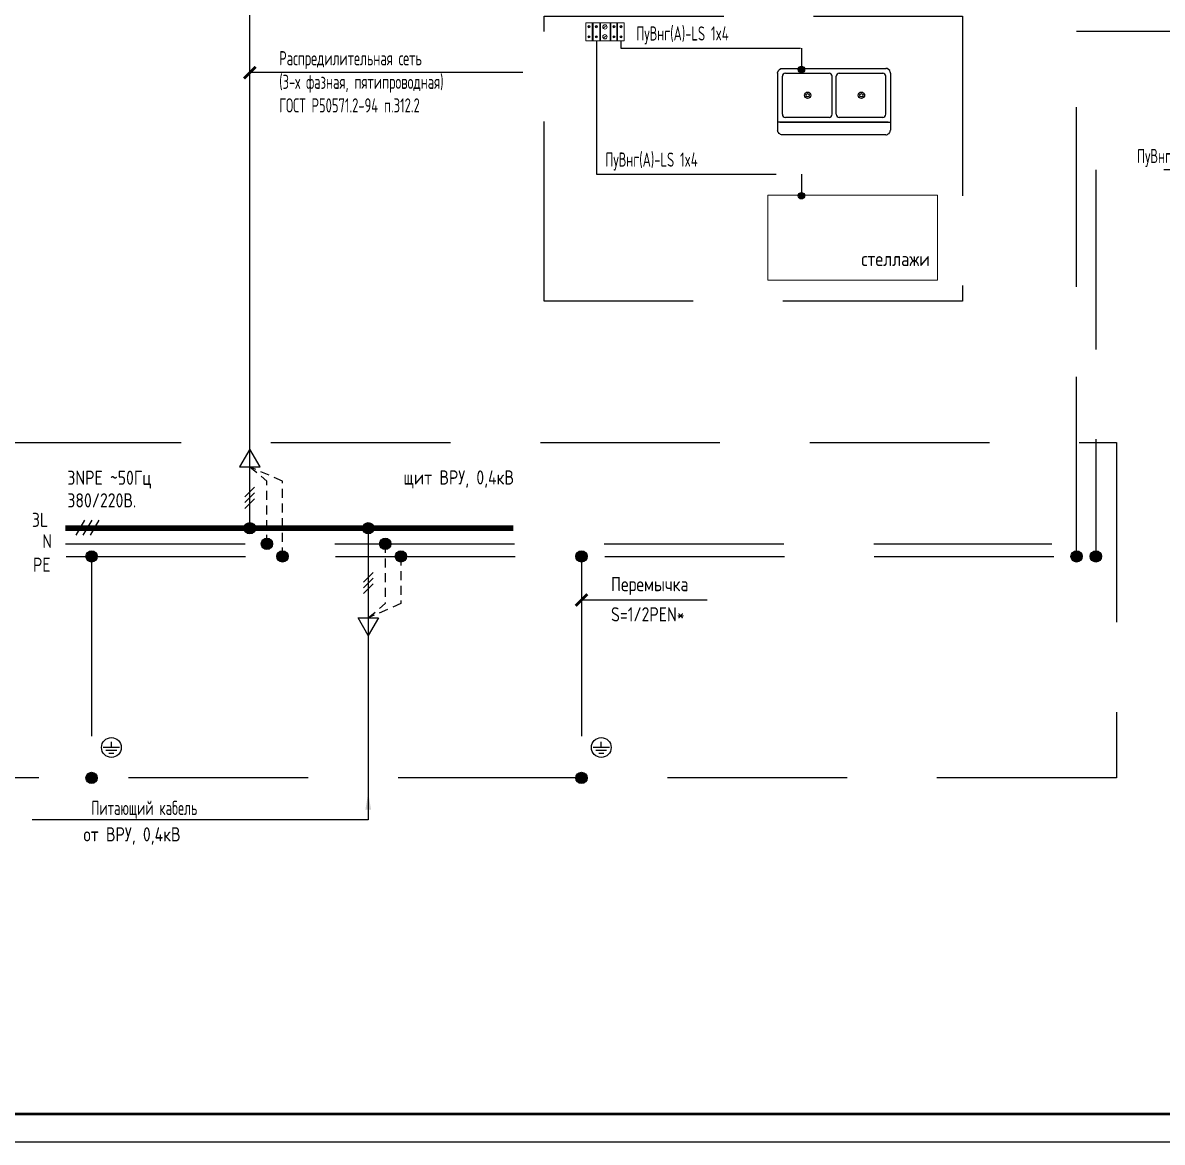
# Model space of a CAD drawing. Header units: metres. Extents: x -1525 to -1043, y -1331 to -1144.
# Drawn here: x -1503.37 to -1483.23, y -1301.34 to -1281.55 of the extents above; entities that cross this region are included whole.
import ezdxf

# ---------------------------------------------------------------- set-up
doc = ezdxf.new("R2010")
doc.units = ezdxf.units.M
doc.header["$MEASUREMENT"] = 0
doc.linetypes.add('невидимая2', pattern=[4.7625, 3.175, -1.5875])
for name, color, linetype in [('04-ЭО_схема', 250, 'Continuous'), ('САНТЕХ', 5, 'Continuous'), ('ЭО_схема', 250, 'Continuous')]:
    doc.layers.add(name, color=color, linetype=linetype)
doc.layers.add('оборудование', color=7, linetype='Continuous', lineweight=13)
doc.styles.get("Standard").update_dxf_attribs({"font": 'txt.shx', "width": 0.8, "height": 0.0025})
doc.styles.add('Times', font='CS_Gost2304.shx')

# ---------------------------------------------------------------- blocks, each defined once
blk = doc.blocks.new('A$C677164E8')
at = {"layer": 'ЭО_схема', "lineweight": 18}
for p, q in [((22.8, 100.3), (16.8, 95.5)), ((22.8, 100.3), (28.9, 104.9)), ((46.5, 127.5), (46.5, 0)), ((49.3, 127.5), (49.3, 0)), ((52, 127.5), (52, 0)), ((74.7, 100.7), (68.7, 96)), ((74.7, 100.7), (80.8, 105.3)), ((99.2, 127.5), (99.2, 0)), ((102, 127.5), (102, 0)), ((104.7, 127.5), (104.7, 0)), ((136.4, 97.9), (124.4, 88.4)), ((136.4, 97.9), (148.7, 107.1)), ((171.9, 127.5), (171.9, 0)), ((174.7, 127.1), (174.7, 0)), ((177.5, 127.5), (177.5, 0)), ((200, 100.7), (193.9, 96)), ((200, 100.7), (206.1, 105.3)), ((219.1, 127.5), (219.1, 0)), ((221.9, 127.5), (221.9, 0)), ((224.6, 127.5), (224.6, 0)), ((250, 100.7), (244, 96)), ((250, 100.7), (256.1, 105.3)), ((271.2, 127.5), (271.2, 0)), ((22.8, 27.8), (16.8, 23)), ((22.8, 27.8), (28.9, 32.4)), ((74.7, 28.2), (68.7, 23.4)), ((74.7, 28.2), (80.8, 32.8)), ((136.4, 28.6), (124.4, 19.1)), ((136.4, 28.6), (148.7, 37.8)), ((200, 28.2), (193.9, 23.4)), ((200, 28.2), (206.1, 32.8)), ((250, 28.2), (244, 23.4)), ((250, 28.2), (256.1, 32.8))]:
    blk.add_line(p, q, dxfattribs=at)
blk.add_lwpolyline([(0, 0), (271.5, 0), (271.5, 127.5), (0, 127.5)], close=True, dxfattribs=at)
for centre, radius in [((22.8, 100.3), 7.66), ((74.7, 100.7), 7.66), ((136.4, 97.9), 15.3), ((200, 100.7), 7.66), ((250, 100.7), 7.66), ((22.8, 27.8), 7.66), ((74.7, 28.2), 7.66), ((136.4, 28.6), 15.3), ((200, 28.2), 7.66), ((250, 28.2), 7.66)]:
    blk.add_circle(centre, radius, dxfattribs=at)

msp = doc.modelspace()

# ---------------------------------------------------------------- hatches: boundary and pattern name
at = {"layer": '04-ЭО_схема'}
h = msp.add_hatch(color=7, dxfattribs=at)
edge = h.paths.add_edge_path()
edge.add_arc((-1489.60580576, -1282.38109423), 0.0574414, 0, 360)
h = msp.add_hatch(color=7, dxfattribs=at)
edge = h.paths.add_edge_path()
edge.add_arc((-1489.60546741, -1282.38274346), 0.01628445, 0, 360)
h = msp.add_hatch(color=7, dxfattribs=at)
edge = h.paths.add_edge_path()
edge.add_arc((-1489.60580576, -1284.61024057), 0.0574414, 0, 360)
h = msp.add_hatch(color=7, dxfattribs=at)
edge = h.paths.add_edge_path()
edge.add_arc((-1489.60546741, -1284.61188979), 0.01628445, 0, 360)
h = msp.add_hatch(color=256, dxfattribs=at)
edge = h.paths.add_edge_path()
edge.add_arc((-1499.35550481, -1290.4885829), 0.1, 0, 360)
h = msp.add_hatch(color=256, dxfattribs=at)
edge = h.paths.add_edge_path()
edge.add_arc((-1497.26233456, -1290.4885829), 0.1, 0, 360)
h = msp.add_hatch(color=256, dxfattribs=at)
edge = h.paths.add_edge_path()
edge.add_arc((-1499.05355914, -1290.76268955), 0.1, 0, 360)
h = msp.add_hatch(color=256, dxfattribs=at)
edge = h.paths.add_edge_path()
edge.add_arc((-1496.96038889, -1290.76268955), 0.1, 0, 360)
h = msp.add_hatch(color=256, dxfattribs=at)
edge = h.paths.add_edge_path()
edge.add_arc((-1502.15318469, -1290.98553013), 0.1, 0, 360)
h = msp.add_hatch(color=256, dxfattribs=at)
edge = h.paths.add_edge_path()
edge.add_arc((-1498.77734636, -1290.98553013), 0.1, 0, 360)
h = msp.add_hatch(color=256, dxfattribs=at)
edge = h.paths.add_edge_path()
edge.add_arc((-1496.68417611, -1290.98553013), 0.1, 0, 360)
h = msp.add_hatch(color=256, dxfattribs=at)
edge = h.paths.add_edge_path()
edge.add_arc((-1493.49313598, -1290.98553013), 0.1, 0, 360)
h = msp.add_hatch(color=256, dxfattribs=at)
edge = h.paths.add_edge_path()
edge.add_arc((-1484.74087219, -1290.98553013), 0.1, 0, 360)
h = msp.add_hatch(color=256, dxfattribs=at)
edge = h.paths.add_edge_path()
edge.add_arc((-1484.74087219, -1290.98553013), 0.1, 0, 360)
h = msp.add_hatch(color=256, dxfattribs=at)
edge = h.paths.add_edge_path()
edge.add_arc((-1484.40007885, -1290.98553013), 0.1, 0, 360)
h = msp.add_hatch(color=256, dxfattribs=at)
edge = h.paths.add_edge_path()
edge.add_arc((-1502.15318469, -1294.90018006), 0.1, 0, 360)
h = msp.add_hatch(color=256, dxfattribs=at)
edge = h.paths.add_edge_path()
edge.add_arc((-1493.49313598, -1294.90018006), 0.1, 0, 360)

# ---------------------------------------------------------------- linework, layer by layer
msp.add_lwpolyline([(-1506.22162925, -1301.33848912), (-1506.22162925, -1271.63848912), (-1464.22162925, -1271.63848912), (-1464.22162925, -1301.33848912), (-1506.22162925, -1301.33848912)])
at = {"const_width": 0.05}
msp.add_lwpolyline([(-1464.67162925, -1300.83848912), (-1504.17162925, -1300.83848912), (-1504.17162925, -1272.13848912), (-1464.67162925, -1272.13848912), (-1464.67162925, -1300.83848912)], dxfattribs=at)
at = {"layer": '04-ЭО_схема'}
for p, q in [((-1499.35550481, -1290.4885829, 218.80989817), (-1499.35550481, -1279.24385122, 218.80989817)), ((-1494.53012758, -1282.43557207, 218.80989817), (-1499.35550481, -1282.43557207, 218.80989817)), ((-1499.44087189, -1289.93407823, 218.80989817), (-1499.27013773, -1289.76334407, 218.80989817)), ((-1499.44087189, -1290.03525886, 218.80989817), (-1499.27013773, -1289.86452471, 218.80989817)), ((-1499.44087189, -1290.1364395, 218.80989817), (-1499.27013773, -1289.96570535, 218.80989817)), ((-1502.27734997, -1290.34238543, 218.80989817), (-1502.43263186, -1290.61134156, 218.80989817)), ((-1502.15092598, -1290.34238543, 218.80989817), (-1502.30620787, -1290.61134156, 218.80989817)), ((-1502.02450199, -1290.34238543, 218.80989817), (-1502.17978388, -1290.61134156, 218.80989817)), ((-1497.26233456, -1290.4885829, 218.80989817), (-1497.26233456, -1295.64027884, 218.80989817)), ((-1497.34770164, -1291.44014098, 218.80989817), (-1497.17696748, -1291.26940683, 218.80989817)), ((-1497.34770164, -1291.54132162, 218.80989817), (-1497.17696748, -1291.37058747, 218.80989817)), ((-1497.34770164, -1291.64250226, 218.80989817), (-1497.17696748, -1291.4717681, 218.80989817)), ((-1493.49313598, -1291.75535529, 218.80989817), (-1491.27211564, -1291.75535529, 218.80989817)), ((-1501.80298391, -1294.36239177, 218.80989817), (-1501.80298391, -1294.26102913, 218.80989817)), ((-1493.1429352, -1294.36239177, 218.80989817), (-1493.1429352, -1294.26102913, 218.80989817)), ((-1501.65752164, -1294.36239177, 218.80989817), (-1501.94844617, -1294.36239177, 218.80989817)), ((-1501.70772037, -1294.414555, 218.80989817), (-1501.89824745, -1294.414555, 218.80989817)), ((-1501.75791909, -1294.46671823, 218.80989817), (-1501.84804872, -1294.46671823, 218.80989817)), ((-1492.99747293, -1294.36239177, 218.80989817), (-1493.28839746, -1294.36239177, 218.80989817)), ((-1493.04767165, -1294.414555, 218.80989817), (-1493.23819874, -1294.414555, 218.80989817)), ((-1493.09787038, -1294.46671823, 218.80989817), (-1493.18800001, -1294.46671823, 218.80989817)), ((-1497.26233456, -1295.64027884, 218.80989817), (-1503.20194457, -1295.64027884, 218.80989817))]:
    msp.add_line(p, q, dxfattribs=at)
at = {"layer": '04-ЭО_схема', "linetype": 'невидимая2'}
for p, q in [((-1484.74087219, -1290.98553013, 218.80989817), (-1484.74087219, -1281.70197459, 218.80989817)), ((-1484.74087219, -1281.70197459, 218.80989817), (-1473.88704319, -1281.70197459, 218.80989817)), ((-1480.02309008, -1284.15219822, -226.47498978), (-1484.40007885, -1284.15219822, -226.47498978)), ((-1484.40007885, -1284.15219822, -226.47498978), (-1484.40007885, -1290.99732836, -226.47498978)), ((-1502.61481819, -1290.76268955, 218.80989817), (-1485.18021621, -1290.76268955, 218.80989817)), ((-1502.6046765, -1290.98553013, 218.80989817), (-1484.19784209, -1290.98553013, 218.80989817)), ((-1502.15318469, -1290.98552975, 218.80989817), (-1502.15318469, -1294.90018006, 218.80989817)), ((-1493.49313598, -1290.98552975, 218.80989817), (-1493.49313598, -1294.90018006, 218.80989817))]:
    msp.add_line(p, q, dxfattribs=at)
at = {"layer": '04-ЭО_схема', "linetype": 'невидимая2', "ltscale": 0.05}
for p, q in [((-1498.77734636, -1289.65648464, 218.80989817), (-1499.35550481, -1289.40197098, 218.80989817)), ((-1499.35550481, -1289.40197098, 218.80989817), (-1499.05355914, -1289.65631798, 218.80989817)), ((-1499.05355914, -1290.76268955, 218.80989817), (-1499.05355914, -1289.65631798, 218.80989817)), ((-1498.77734636, -1290.98553013, 218.80989817), (-1498.77734636, -1289.65648464, 218.80989817)), ((-1496.96038889, -1290.76268955, 218.80989817), (-1496.96038889, -1291.81779505, 218.80989817)), ((-1496.68417611, -1290.98553013, 218.80989817), (-1496.68417611, -1291.8176284, 218.80989817)), ((-1496.68417611, -1291.8176284, 218.80989817), (-1497.26233456, -1292.07214205, 218.80989817)), ((-1497.26233456, -1292.07214205, 218.80989817), (-1496.96038889, -1291.81779505, 218.80989817))]:
    msp.add_line(p, q, dxfattribs=at)
at = {"layer": '04-ЭО_схема', "color": 7, "linetype": 'невидимая2'}
msp.add_lwpolyline([(-1494.1532347, -1281.43524382), (-1486.75776882, -1281.43524382), (-1486.75776882, -1286.47314008), (-1494.1532347, -1286.47314008)], close=True, dxfattribs=at)
at = {"layer": '04-ЭО_схема', "linetype": 'невидимая2', "elevation": 218.80989817}
msp.add_lwpolyline([(-1493.22895626, -1281.87342821), (-1493.22895626, -1284.2298379), (-1489.60580576, -1284.2298379), (-1489.60580576, -1284.61024057)], dxfattribs=at)
at = {"layer": '04-ЭО_схема', "color": 7, "linetype": 'невидимая2', "elevation": 218.80989817}
msp.add_lwpolyline([(-1492.79895626, -1281.87342821), (-1492.79895626, -1282.00069157), (-1489.60580576, -1282.00069157), (-1489.60580576, -1282.38109423)], dxfattribs=at)
at = {"layer": '04-ЭО_схема', "elevation": 218.80989817}
for points, const_width in [([(-1499.45759669, -1282.53766396), (-1499.25341293, -1282.33348019)], 0.05), ([(-1502.61556637, -1290.4885829), (-1494.69607354, -1290.4885829)], 0.1), ([(-1493.59522786, -1291.85744717), (-1493.3910441, -1291.65326341)], 0.05)]:
    msp.add_lwpolyline(points, dxfattribs=dict(at, const_width=const_width))
at = {"layer": '04-ЭО_схема', "color": 7, "linetype": 'невидимая2', "elevation": 218.80989817}
msp.add_lwpolyline([(-1503.74478062, -1288.97351734), (-1484.03579606, -1288.97351734), (-1484.03579606, -1294.90018044), (-1503.74478062, -1294.90018044)], close=True, dxfattribs=at)
at = {"layer": '04-ЭО_схема', "elevation": 218.80989817}
for points in [[(-1499.35550481, -1289.09030617), (-1499.53544457, -1289.40197098), (-1499.17556505, -1289.40197098)], [(-1497.26233456, -1292.38380687), (-1497.44227432, -1292.07214205), (-1497.0823948, -1292.07214205)]]:
    msp.add_lwpolyline(points, close=True, dxfattribs=at)
at = {"layer": '04-ЭО_схема', "color": 7}
for centre in [(-1489.60580576, -1282.38109423), (-1489.60580576, -1284.61024057)]:
    msp.add_circle(centre, 0.0574414, dxfattribs=at)
at = {"layer": '04-ЭО_схема'}
for centre, radius in [((-1499.35550481, -1290.4885829, 218.80989817), 0.1), ((-1497.26233456, -1290.4885829, 218.80989817), 0.1), ((-1499.05355914, -1290.76268955, 218.80989817), 0.1), ((-1496.96038889, -1290.76268955, 218.80989817), 0.1), ((-1502.15318469, -1290.98553013, 218.80989817), 0.1), ((-1498.77734636, -1290.98553013, 218.80989817), 0.1), ((-1496.68417611, -1290.98553013, 218.80989817), 0.1), ((-1493.49313598, -1290.98553013, 218.80989817), 0.1), ((-1484.74087219, -1290.98553013, 218.80989817), 0.1), ((-1484.74087219, -1290.98553013, 218.80989817), 0.1), ((-1484.40007885, -1290.98553013, 218.80989817), 0.1), ((-1501.80298391, -1294.36239177, 218.80989817), 0.175), ((-1493.1429352, -1294.36239177, 218.80989817), 0.175), ((-1502.15318469, -1294.90018006, 218.80989817), 0.1), ((-1493.49313598, -1294.90018006, 218.80989817), 0.1)]:
    msp.add_circle(centre, radius, dxfattribs=at)
msp.add_solid([(-1497.31233456, -1295.46033502, 218.80989817), (-1497.21233456, -1295.46033502, 218.80989817), (-1497.26233456, -1295.16033502, 218.80989817)], dxfattribs=at)
at = {"layer": 'оборудование', "color": 7}
msp.add_lwpolyline([(-1490.19755002, -1286.10377588), (-1487.19755002, -1286.10377588), (-1487.19755002, -1284.60377588), (-1490.19755002, -1284.60377588), (-1490.19755002, -1286.10377588)], dxfattribs=at)
at = {"layer": 'САНТЕХ', "color": 7, "ltscale": 10}
for p, q in [((-1489.94171474, -1282.35998707, 26.25718778), (-1488.10944583, -1282.35998707, 26.25718778)), ((-1490.02553474, -1282.44380707, 26.25718778), (-1490.02553474, -1283.44964707, 26.25718778)), ((-1489.94171474, -1283.17024707, 26.25718778), (-1489.94171474, -1282.49968707, 26.25718778)), ((-1489.88583474, -1282.44380707, 26.25718778), (-1489.11748474, -1282.44380707, 26.25718778)), ((-1489.06160474, -1283.17024707, 26.25718778), (-1489.06160474, -1282.49968707, 26.25718778)), ((-1489.06160474, -1283.17024707, 26.25718778), (-1489.06160474, -1282.49968707, 26.25718778)), ((-1488.99175474, -1283.17024707, 26.25718778), (-1488.99175474, -1282.49968707, 26.25718778)), ((-1488.93587474, -1282.44380707, 26.25718778), (-1488.16752474, -1282.44380707, 26.25718778)), ((-1488.11164474, -1283.17024707, 26.25718778), (-1488.11164474, -1282.49968707, 26.25718778)), ((-1488.11164474, -1283.17024707, 26.25718778), (-1488.11164474, -1282.49968707, 26.25718778)), ((-1488.03184608, -1282.44380707, 26.25718778), (-1488.03184608, -1283.44964707, 26.25718778)), ((-1488.06973474, -1283.30994707, 26.25718778), (-1490.02553474, -1283.30994707, 26.25718778)), ((-1489.98764608, -1283.30994707, 26.25718778), (-1488.03184608, -1283.30994707, 26.25718778)), ((-1489.11748474, -1283.22612707, 26.25718778), (-1489.88583474, -1283.22612707, 26.25718778)), ((-1488.06973474, -1283.30994707, 26.25718778), (-1489.07557474, -1283.30994707, 26.25718778)), ((-1488.16752474, -1283.22612707, 26.25718778), (-1488.93587474, -1283.22612707, 26.25718778)), ((-1488.11202552, -1283.53346707, 26.25718778), (-1489.94171474, -1283.53346707, 26.25718778))]:
    msp.add_line(p, q, dxfattribs=at)
at = {"layer": 'САНТЕХ', "color": 7, "ltscale": 10, "elevation": 26.25718778}
for points in [[(-1488.99175474, -1282.35998707), (-1488.10944583, -1282.35998707)], [(-1489.94171474, -1283.17024707), (-1489.94171474, -1282.49968707)], [(-1489.88583474, -1282.44380707), (-1489.11748474, -1282.44380707)], [(-1488.99175474, -1283.17024707), (-1488.99175474, -1282.49968707)], [(-1488.93587474, -1282.44380707), (-1488.16752474, -1282.44380707)], [(-1489.11748474, -1283.22612707), (-1489.88583474, -1283.22612707)], [(-1488.16752474, -1283.22612707), (-1488.93587474, -1283.22612707)], [(-1488.11202552, -1283.53346707), (-1488.99175474, -1283.53346707)]]:
    msp.add_lwpolyline(points, dxfattribs=at)
at = {"layer": 'САНТЕХ', "color": 7, "ltscale": 10}
for centre, radius in [((-1489.49467474, -1282.83496707, 26.25718778), 0.05588), ((-1488.54471474, -1282.83496707, 26.25718778), 0.05588), ((-1489.49467474, -1282.83496707, 26.25718778), 0.02794), ((-1488.54471474, -1282.83496707, 26.25718778), 0.02794)]:
    msp.add_circle(centre, radius, dxfattribs=at)
for centre, start, end in [((-1489.88583474, -1282.49968707, 26.25718778), 90, 180), ((-1489.11748474, -1282.49968707, 26.25718778), 0, 90), ((-1488.93587474, -1282.49968707, 26.25718778), 90, 180), ((-1488.16752474, -1282.49968707, 26.25718778), 0, 90), ((-1489.88583474, -1283.17024707, 26.25718778), 180, 270), ((-1489.11748474, -1283.17024707, 26.25718778), 270, 0), ((-1488.93587474, -1283.17024707, 26.25718778), 180, 270), ((-1488.16752474, -1283.17024707, 26.25718778), 270, 0)]:
    msp.add_arc(centre, 0.05588, start, end, dxfattribs=at)
at = {"layer": 'САНТЕХ', "color": 7, "ltscale": 10, "extrusion": (0, 0, -1)}
for centre, major_axis, start_param, end_param in [((-1489.94171474, -1282.44380707, 26.25718778), (-0.05926969, 0.05926969), 5.7155210923, 7.0685834706), ((-1489.94171474, -1282.44380707, 26.25718778), (0.05926969, 0.05926969), 3.926990817, 4.1447247656), ((-1489.94171474, -1283.44964707, 26.25718778), (0.05926969, 0.05926969), 2.3561944902, 3.926990817)]:
    msp.add_ellipse(centre, major_axis=major_axis, ratio=1, start_param=start_param, end_param=end_param, dxfattribs=at)
at = {"layer": 'САНТЕХ', "color": 7, "ltscale": 10}
for centre, major_axis, start_param, end_param in [((-1488.11566608, -1282.44380707, 26.25718778), (0.05926969, 0.05926969), 5.7155210923, 7.0685834706), ((-1489.88583474, -1282.49968707, 26.25718778), (0.03951313, 0.03951313), 0.7853981634, 2.3561944902), ((-1489.88583474, -1282.49968707, 26.25718778), (0.03951313, 0.03951313), 0.7853981634, 2.3561944902), ((-1489.11748474, -1282.49968707, 26.25718778), (-0.03951313, 0.03951313), 3.926990817, 5.4977871438), ((-1489.11748474, -1282.49968707, 26.25718778), (-0.03951313, 0.03951313), 3.926990817, 5.4977871438), ((-1488.93587474, -1282.49968707, 26.25718778), (0.03951313, 0.03951313), 0.7853981634, 2.3561944902), ((-1488.93587474, -1282.49968707, 26.25718778), (0.03951313, 0.03951313), 0.7853981634, 2.3561944902), ((-1488.16752474, -1282.49968707, 26.25718778), (-0.03951313, 0.03951313), 3.926990817, 5.4977871438), ((-1488.16752474, -1282.49968707, 26.25718778), (-0.03951313, 0.03951313), 3.926990817, 5.4977871438), ((-1488.11566608, -1282.44380707, 26.25718778), (0.05926969, 0.05926969), 5.4977871438, 5.7155210923), ((-1489.49467474, -1282.83496707, 26.25718778), (-0.05575355, 0.00375715), 3.9942777055, 10.2774630126), ((-1489.49467474, -1282.83496707, 26.25718778), (-0.05575355, 0.00375715), 3.9942777055, 10.2774630126), ((-1488.54471474, -1282.83496707, 26.25718778), (-0.05575355, 0.00375715), 3.9942777055, 10.2774630126), ((-1488.54471474, -1282.83496707, 26.25718778), (-0.05575355, 0.00375715), 3.9942777055, 10.2774630126), ((-1489.49467474, -1282.83496707, 26.25718778), (-0.01975656, 0.01975656), 4.7123889804, 10.9955742876), ((-1489.49467474, -1282.83496707, 26.25718778), (-0.01975656, 0.01975656), 4.7123889804, 10.9955742876), ((-1488.54471474, -1282.83496707, 26.25718778), (-0.01975656, 0.01975656), -1.5707963268, 4.7123889804), ((-1488.54471474, -1282.83496707, 26.25718778), (-0.01975656, 0.01975656), -1.5707963268, 4.7123889804), ((-1489.88583474, -1283.17024707, 26.25718778), (-0.03951313, 0.03951313), 0.7853981634, 2.3561944902), ((-1489.88583474, -1283.17024707, 26.25718778), (-0.03951313, 0.03951313), 0.7853981634, 2.3561944902), ((-1489.11748474, -1283.17024707, 26.25718778), (0.03951313, 0.03951313), 3.926990817, 5.4977871438), ((-1489.11748474, -1283.17024707, 26.25718778), (0.03951313, 0.03951313), 3.926990817, 5.4977871438), ((-1488.93587474, -1283.17024707, 26.25718778), (-0.03951313, 0.03951313), 0.7853981634, 2.3561944902), ((-1488.93587474, -1283.17024707, 26.25718778), (-0.03951313, 0.03951313), 0.7853981634, 2.3561944902), ((-1488.16752474, -1283.17024707, 26.25718778), (0.03951313, 0.03951313), 3.926990817, 5.4977871438), ((-1488.16752474, -1283.17024707, 26.25718778), (0.03951313, 0.03951313), 3.926990817, 5.4977871438), ((-1488.11566608, -1283.44964707, 26.25718778), (0.05926969, 0.05926969), 3.926990817, 5.4977871438)]:
    msp.add_ellipse(centre, major_axis=major_axis, ratio=1, start_param=start_param, end_param=end_param, dxfattribs=at)

# ---------------------------------------------------------------- block references
at = {"layer": '04-ЭО_схема', "xscale": 0.0025, "yscale": 0.0025, "zscale": 0.0025}
msp.add_blockref('A$C677164E8', (-1493.41827139, -1281.87342754, 218.80989817), dxfattribs=at)

# ---------------------------------------------------------------- texts
at = {"layer": '04-ЭО_схема', "style": 'Times', "width": 0.8}
for s, p in [('ПуВнг(А)-LS 1x4', (-1492.52378117, -1281.86794032, 445.28488795)), ('ПуВнг(А)-LS 1x6', (-1483.67187114, -1284.03426441)), ('ПуВнг(А)-LS 1x4', (-1493.07101856, -1284.09708665, 445.28488795))]:
    msp.add_text(s, height=0.25, dxfattribs=at).set_placement(p)
at = {"layer": '04-ЭО_схема', "style": 'Times'}
for s, p in [('3NPE ~50Гц ', (-1502.58090627, -1289.71992252, 218.80989817)), ('щит ВРУ, 0,4кВ', (-1496.6410601, -1289.71491984, 218.80989817)), ('380/220В.', (-1502.58090627, -1290.11997082, 218.80989817)), ('3L', (-1503.20731702, -1290.46452554, 218.80989817)), ('PE', (-1503.18842311, -1291.25804877, 218.80989817)), ('Перемычка', (-1492.97162565, -1291.60062288, 218.80989817)), ('S=1/2PEN*', (-1492.97162565, -1292.13441079, 218.80989817)), ('от ВРУ, 0,4кВ', (-1502.29648464, -1296.02228933, 218.80989817))]:
    msp.add_text(s, height=0.25, dxfattribs=at).set_placement(p)
at = {"layer": '04-ЭО_схема', "linetype": 'Continuous', "style": 'Times'}
msp.add_text('N', height=0.24, dxfattribs=at).set_placement((-1503.02144359, -1290.83599896, 218.80989817))
at = {"layer": '04-ЭО_схема', "insert": (-1498.83623347, -1282.05593681), "char_height": 0.25, "width": 11.0872538761, "attachment_point": 1, "style": 'Times'}
msp.add_mtext('{\\W0.8;Распредилительная сеть \\P(3-х фазная, пятипроводная) \\PГОСТ Р50571.2-94 п.312.2}', dxfattribs=at)
at = {"layer": '04-ЭО_схема', "color": 7, "insert": (-1502.15612732, -1295.30476628, 218.80989817), "char_height": 0.25, "width": 11.0872538761, "attachment_point": 1, "style": 'Times'}
msp.add_mtext('{\\W0.8;Питающий кабель}', dxfattribs=at)
at = {"layer": 'оборудование', "color": 7, "insert": (-1487.33588399, -1285.72877588), "char_height": 0.25, "width": 2.9733320561, "attachment_point": 6}
msp.add_mtext('стеллажи', dxfattribs=at)

doc.saveas('drawing.dxf')
